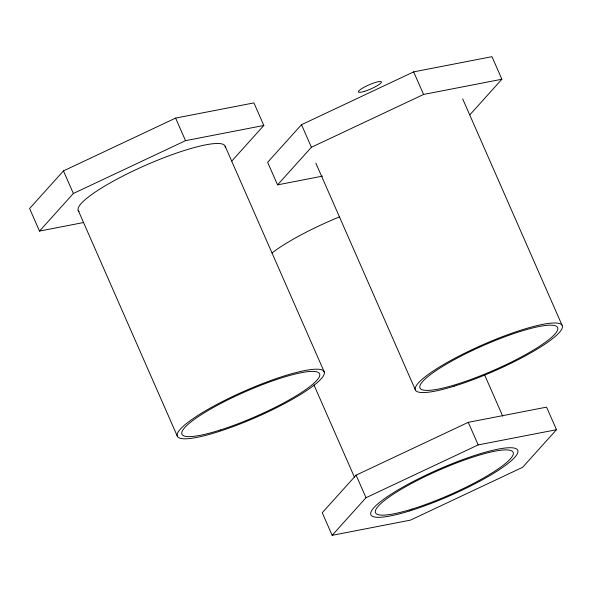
<?xml version="1.0" encoding="UTF-8"?>
<svg xmlns="http://www.w3.org/2000/svg" width="592" height="592" viewBox="0 0 592 592"><rect width="100%" height="100%" fill="white"/><g stroke="black" fill="none" stroke-linecap="round" stroke-linejoin="round"><path stroke-width="0.89" d="M231.82 161.024L263.832 125.467L253.924 102.897L175.617 118.097L63.455 170.903L29.6 208.51L39.509 231.087L83.613 222.518M39.509 231.087L73.364 193.48L185.525 140.667L263.832 125.467M469.878 114.804L501.883 79.247L491.974 56.677L413.667 71.876L301.506 124.69L267.651 162.297L277.559 184.867L322.566 176.127M277.559 184.867L311.414 147.26L423.576 94.454L501.883 79.247M356.103 475.147L322.248 512.753L332.156 535.323L410.463 520.124L522.625 467.31L556.48 429.703L546.571 407.133L468.265 422.34L356.103 475.147L366.011 497.717L332.156 535.323M366.011 497.717L478.173 444.91L556.48 429.703M462.678 98.864L562.03 325.2M413.667 71.876L423.576 94.454M484.552 374.773L502.712 416.154M468.265 422.34L478.173 444.91M301.506 124.69L311.414 147.26M315.854 163.177L415.577 390.35M225.145 146.202L324.231 371.924A80.172 14.334 -23.7 0 1 218.263 431.723A80.172 14.334 -23.7 0 1 209.775 408.332A80.172 14.334 -23.7 0 1 324.231 371.924M313.997 385.037L354.408 477.085M175.617 118.097L185.525 140.667M63.455 170.903L73.364 193.48M78.196 210.345L177.282 436.067M272.039 252.969A80.172 14.334 -23.7 0 1 339.542 216.864M79.084 211.566A80.172 14.334 -23.7 0 1 146.794 164.761A80.172 14.334 -23.7 0 1 225.256 147.771M409.723 510.903A80.172 14.334 -23.7 0 0 517.911 450.897A80.172 14.334 -23.7 0 0 405.32 485.743A80.172 14.334 -23.7 0 0 409.723 510.903M411.884 509.127A75.162 13.438 -23.7 0 0 513.308 452.873A75.162 13.438 -23.7 0 0 407.755 485.544A75.162 13.438 -23.7 0 0 411.884 509.127M454.212 386.162A80.172 14.334 -23.7 0 0 562.4 326.155A80.172 14.334 -23.7 0 0 449.809 361.009A80.172 14.334 -23.7 0 0 454.212 386.162M456.373 384.393A75.162 13.438 -23.7 0 0 557.797 328.131A75.162 13.438 -23.7 0 0 452.244 360.809A75.162 13.438 -23.7 0 0 456.373 384.393M364.502 91.353A12.528 2.242 -23.7 0 0 381.403 81.97A12.528 2.242 -23.7 0 0 363.814 87.416A12.528 2.242 -23.7 0 0 364.502 91.353M220.291 429.992A75.162 13.438 -23.7 0 0 319.636 373.929A75.162 13.438 -23.7 0 0 212.336 408.066A75.162 13.438 -23.7 0 0 220.291 429.992"/></g></svg>
